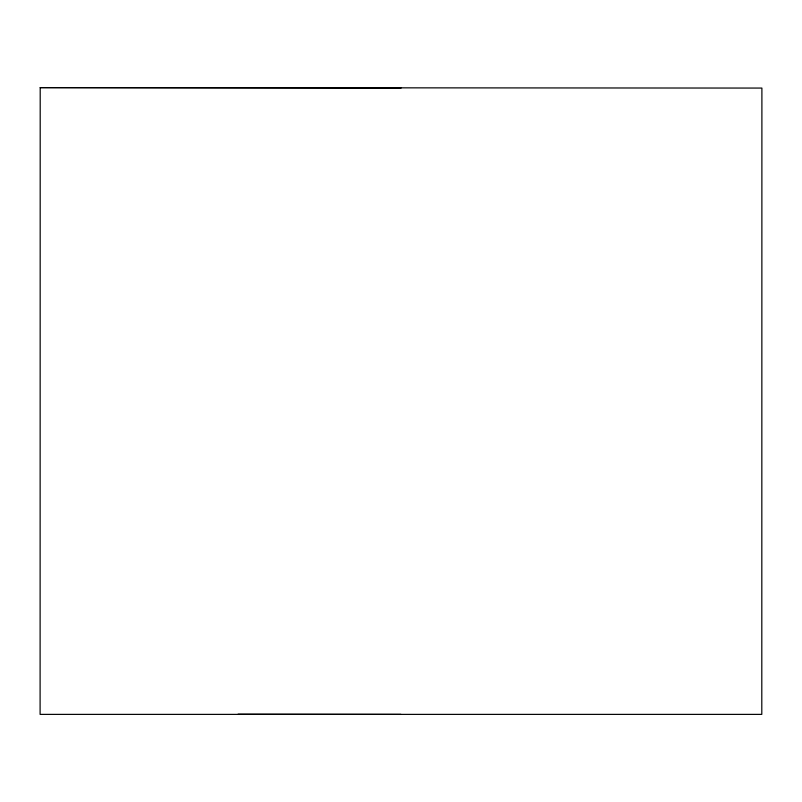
<?xml version="1.0" encoding="UTF-8"?>
<svg xmlns="http://www.w3.org/2000/svg" width="802" height="802" viewBox="0 0 802 802"><rect width="100%" height="100%" fill="white"/><g stroke="black" fill="none" stroke-linecap="round" stroke-linejoin="round"><path stroke-width="1.2" d="M40.2 87.618L40.1 714.381L761.8 714.381L761.9 88.07L40.2 87.618L401.05 88.07M238.064 714.181L400.95 714.381"/></g></svg>
